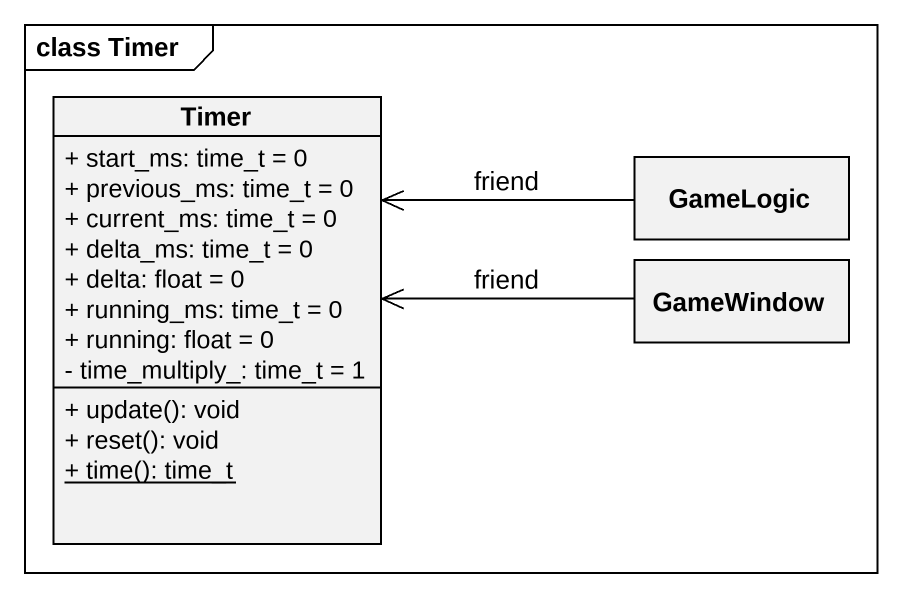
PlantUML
@startuml
mainframe class Timer
hide circle
hide empty members
skinparam classAttributeIconSize 0
class Timer {
  + start_ms: time_t = 0
  + previous_ms: time_t = 0
  + current_ms: time_t = 0
  + delta_ms: time_t = 0
  + delta: float = 0
  + running_ms: time_t = 0
  + running: float = 0
  - time_multiply_: time_t = 1
  + update(): void
  + reset(): void
  {static} + time(): time_t
}
class GameLogic
class GameWindow
GameLogic -left-> Timer : friend
GameWindow -left-> Timer : friend
@enduml
